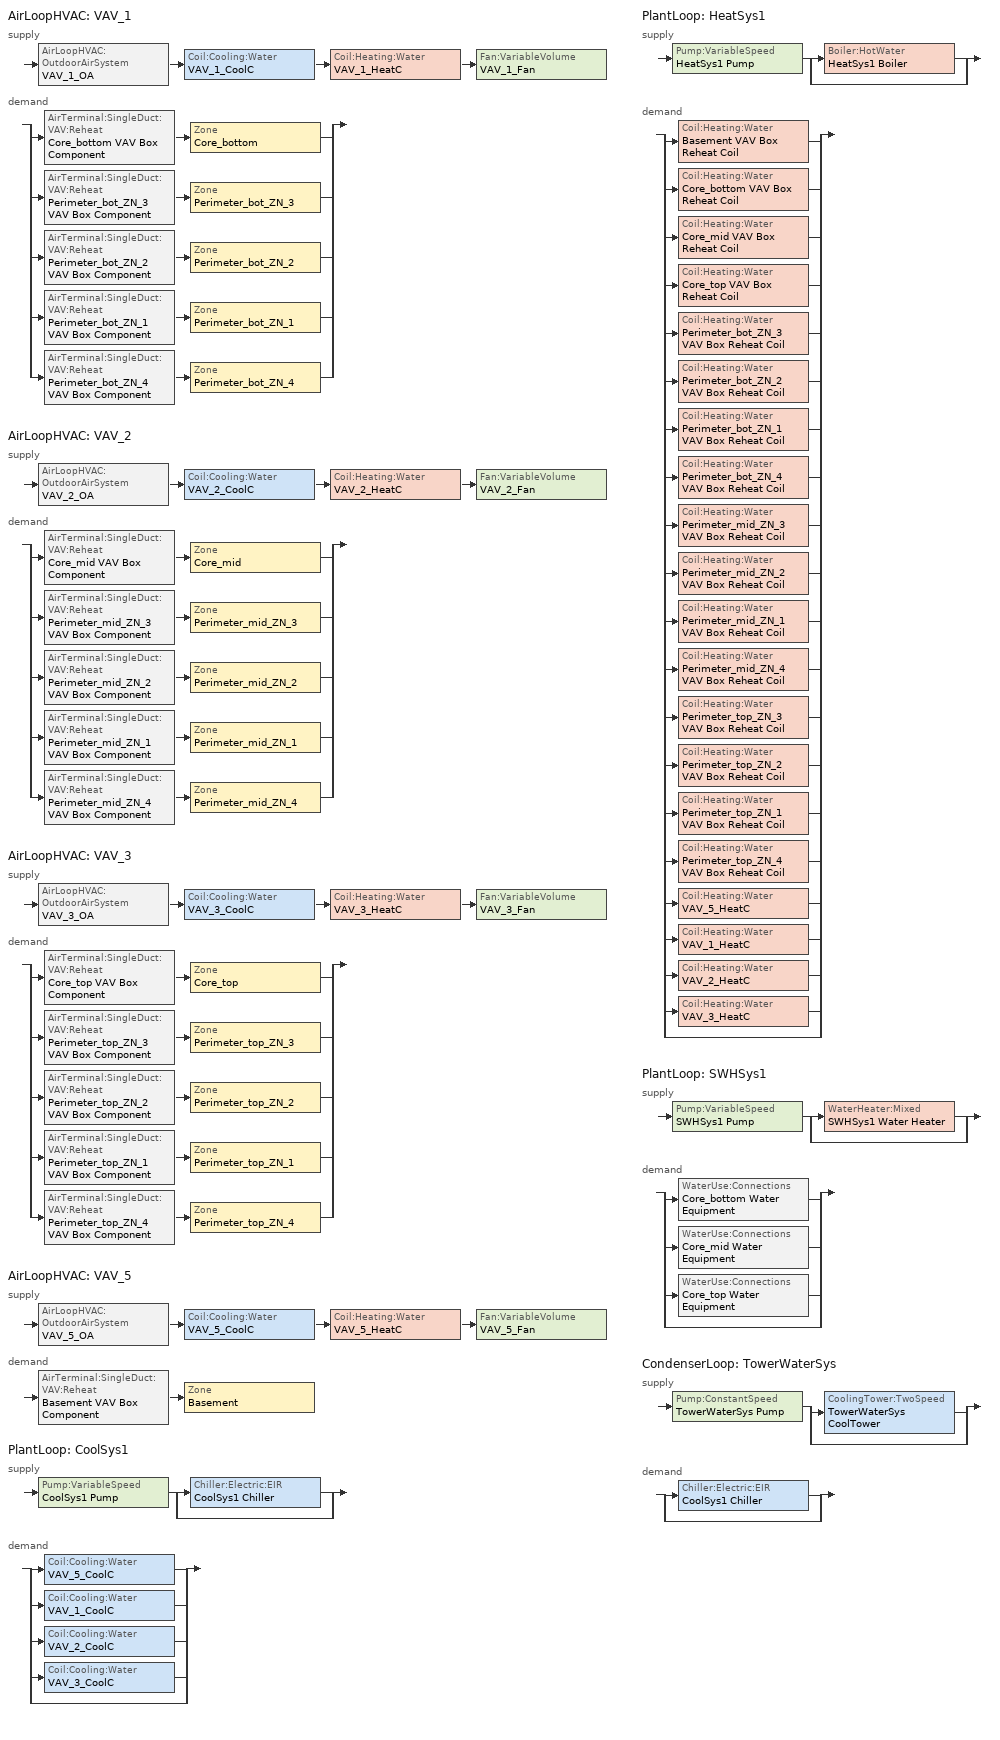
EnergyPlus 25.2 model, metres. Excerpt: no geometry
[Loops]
AirLoopHVAC 'VAV_1'
 supply: AirLoopHVAC:OutdoorAirSystem 'VAV_1_OA' > Coil:Cooling:Water 'VAV_1_CoolC' > Coil:Heating:Water 'VAV_1_HeatC' > Fan:VariableVolume 'VAV_1_Fan'
 demand: split
  | AirTerminal:SingleDuct:VAV:Reheat 'Core_bottom VAV Box Component' > Zone 'Core_bottom'
  | AirTerminal:SingleDuct:VAV:Reheat 'Perimeter_bot_ZN_3 VAV Box Component' > Zone 'Perimeter_bot_ZN_3'
  | AirTerminal:SingleDuct:VAV:Reheat 'Perimeter_bot_ZN_2 VAV Box Component' > Zone 'Perimeter_bot_ZN_2'
  | AirTerminal:SingleDuct:VAV:Reheat 'Perimeter_bot_ZN_1 VAV Box Component' > Zone 'Perimeter_bot_ZN_1'
  | AirTerminal:SingleDuct:VAV:Reheat 'Perimeter_bot_ZN_4 VAV Box Component' > Zone 'Perimeter_bot_ZN_4'
AirLoopHVAC 'VAV_2'
 supply: AirLoopHVAC:OutdoorAirSystem 'VAV_2_OA' > Coil:Cooling:Water 'VAV_2_CoolC' > Coil:Heating:Water 'VAV_2_HeatC' > Fan:VariableVolume 'VAV_2_Fan'
 demand: split
  | AirTerminal:SingleDuct:VAV:Reheat 'Core_mid VAV Box Component' > Zone 'Core_mid'
  | AirTerminal:SingleDuct:VAV:Reheat 'Perimeter_mid_ZN_3 VAV Box Component' > Zone 'Perimeter_mid_ZN_3'
  | AirTerminal:SingleDuct:VAV:Reheat 'Perimeter_mid_ZN_2 VAV Box Component' > Zone 'Perimeter_mid_ZN_2'
  | AirTerminal:SingleDuct:VAV:Reheat 'Perimeter_mid_ZN_1 VAV Box Component' > Zone 'Perimeter_mid_ZN_1'
  | AirTerminal:SingleDuct:VAV:Reheat 'Perimeter_mid_ZN_4 VAV Box Component' > Zone 'Perimeter_mid_ZN_4'
AirLoopHVAC 'VAV_3'
 supply: AirLoopHVAC:OutdoorAirSystem 'VAV_3_OA' > Coil:Cooling:Water 'VAV_3_CoolC' > Coil:Heating:Water 'VAV_3_HeatC' > Fan:VariableVolume 'VAV_3_Fan'
 demand: split
  | AirTerminal:SingleDuct:VAV:Reheat 'Core_top VAV Box Component' > Zone 'Core_top'
  | AirTerminal:SingleDuct:VAV:Reheat 'Perimeter_top_ZN_3 VAV Box Component' > Zone 'Perimeter_top_ZN_3'
  | AirTerminal:SingleDuct:VAV:Reheat 'Perimeter_top_ZN_2 VAV Box Component' > Zone 'Perimeter_top_ZN_2'
  | AirTerminal:SingleDuct:VAV:Reheat 'Perimeter_top_ZN_1 VAV Box Component' > Zone 'Perimeter_top_ZN_1'
  | AirTerminal:SingleDuct:VAV:Reheat 'Perimeter_top_ZN_4 VAV Box Component' > Zone 'Perimeter_top_ZN_4'
AirLoopHVAC 'VAV_5'
 supply: AirLoopHVAC:OutdoorAirSystem 'VAV_5_OA' > Coil:Cooling:Water 'VAV_5_CoolC' > Coil:Heating:Water 'VAV_5_HeatC' > Fan:VariableVolume 'VAV_5_Fan'
 demand: AirTerminal:SingleDuct:VAV:Reheat 'Basement VAV Box Component' > Zone 'Basement'
PlantLoop 'CoolSys1'
 supply: Pump:VariableSpeed 'CoolSys1 Pump' > split
  | Chiller:Electric:EIR 'CoolSys1 Chiller'
  | bypass
 demand: split
  | Coil:Cooling:Water 'VAV_5_CoolC'
  | Coil:Cooling:Water 'VAV_1_CoolC'
  | Coil:Cooling:Water 'VAV_2_CoolC'
  | Coil:Cooling:Water 'VAV_3_CoolC'
  | bypass
PlantLoop 'HeatSys1'
 supply: Pump:VariableSpeed 'HeatSys1 Pump' > split
  | Boiler:HotWater 'HeatSys1 Boiler'
  | bypass
 demand: split
  | Coil:Heating:Water 'Basement VAV Box Reheat Coil'
  | Coil:Heating:Water 'Core_bottom VAV Box Reheat Coil'
  | Coil:Heating:Water 'Core_mid VAV Box Reheat Coil'
  | Coil:Heating:Water 'Core_top VAV Box Reheat Coil'
  | Coil:Heating:Water 'Perimeter_bot_ZN_3 VAV Box Reheat Coil'
  | Coil:Heating:Water 'Perimeter_bot_ZN_2 VAV Box Reheat Coil'
  | Coil:Heating:Water 'Perimeter_bot_ZN_1 VAV Box Reheat Coil'
  | Coil:Heating:Water 'Perimeter_bot_ZN_4 VAV Box Reheat Coil'
  | Coil:Heating:Water 'Perimeter_mid_ZN_3 VAV Box Reheat Coil'
  | Coil:Heating:Water 'Perimeter_mid_ZN_2 VAV Box Reheat Coil'
  | Coil:Heating:Water 'Perimeter_mid_ZN_1 VAV Box Reheat Coil'
  | Coil:Heating:Water 'Perimeter_mid_ZN_4 VAV Box Reheat Coil'
  | Coil:Heating:Water 'Perimeter_top_ZN_3 VAV Box Reheat Coil'
  | Coil:Heating:Water 'Perimeter_top_ZN_2 VAV Box Reheat Coil'
  | Coil:Heating:Water 'Perimeter_top_ZN_1 VAV Box Reheat Coil'
  | Coil:Heating:Water 'Perimeter_top_ZN_4 VAV Box Reheat Coil'
  | Coil:Heating:Water 'VAV_5_HeatC'
  | Coil:Heating:Water 'VAV_1_HeatC'
  | Coil:Heating:Water 'VAV_2_HeatC'
  | Coil:Heating:Water 'VAV_3_HeatC'
  | bypass
PlantLoop 'SWHSys1'
 supply: Pump:VariableSpeed 'SWHSys1 Pump' > split
  | WaterHeater:Mixed 'SWHSys1 Water Heater'
  | bypass
 demand: split
  | WaterUse:Connections 'Core_bottom Water Equipment'
  | WaterUse:Connections 'Core_mid Water Equipment'
  | WaterUse:Connections 'Core_top Water Equipment'
  | bypass
CondenserLoop 'TowerWaterSys'
 supply: Pump:ConstantSpeed 'TowerWaterSys Pump' > split
  | CoolingTower:TwoSpeed 'TowerWaterSys CoolTower'
  | bypass
 demand: split
  | Chiller:Electric:EIR 'CoolSys1 Chiller'
  | bypass
[AirLoopHVAC] Design supply air flow rate=Autosize
VAV_1; VAV_2; VAV_3; VAV_5
[AirTerminal:SingleDuct:VAV:Reheat] Availability schedule=ALWAYS_ON; Constant minimum air flow fraction=0.3; Convergence tolerance=0.001; Damper heating action=Normal; Maximum air flow rate=Autosize; Maximum flow fraction during reheat=Autosize; Maximum flow per zone floor area during reheat=Autosize; Maximum hot water or steam flow rate=Autosize; Minimum hot water or steam flow rate=0; Zone minimum air flow input method=Constant
Name | Reheat coil
Basement VAV Box Component | Basement VAV Box Reheat Coil
Core_bottom VAV Box Component | Core_bottom VAV Box Reheat Coil
Core_mid VAV Box Component | Core_mid VAV Box Reheat Coil
Core_top VAV Box Component | Core_top VAV Box Reheat Coil
Perimeter_bot_ZN_1 VAV Box Component | Perimeter_bot_ZN_1 VAV Box Reheat Coil
Perimeter_bot_ZN_2 VAV Box Component | Perimeter_bot_ZN_2 VAV Box Reheat Coil
Perimeter_bot_ZN_3 VAV Box Component | Perimeter_bot_ZN_3 VAV Box Reheat Coil
Perimeter_bot_ZN_4 VAV Box Component | Perimeter_bot_ZN_4 VAV Box Reheat Coil
Perimeter_mid_ZN_1 VAV Box Component | Perimeter_mid_ZN_1 VAV Box Reheat Coil
Perimeter_mid_ZN_2 VAV Box Component | Perimeter_mid_ZN_2 VAV Box Reheat Coil
Perimeter_mid_ZN_3 VAV Box Component | Perimeter_mid_ZN_3 VAV Box Reheat Coil
Perimeter_mid_ZN_4 VAV Box Component | Perimeter_mid_ZN_4 VAV Box Reheat Coil
Perimeter_top_ZN_1 VAV Box Component | Perimeter_top_ZN_1 VAV Box Reheat Coil
Perimeter_top_ZN_2 VAV Box Component | Perimeter_top_ZN_2 VAV Box Reheat Coil
Perimeter_top_ZN_3 VAV Box Component | Perimeter_top_ZN_3 VAV Box Reheat Coil
Perimeter_top_ZN_4 VAV Box Component | Perimeter_top_ZN_4 VAV Box Reheat Coil
[Boiler:HotWater]
HeatSys1 Boiler: Boiler flow mode=LeavingSetpointModulated; Design water flow rate=Autosize; Efficiency curve temperature evaluation variable=LeavingBoiler; Fuel type=NaturalGas; Maximum part load ratio=1.2; Minimum part load ratio=0; Nominal capacity=Autosize; Nominal thermal efficiency=0.786; On cycle parasitic electric load=0; Optimum part load ratio=1; Sizing factor=1; Water outlet upper temperature limit=95
[Chiller:Electric:EIR]
CoolSys1 Chiller: Chiller flow mode=LeavingSetpointModulated; Condenser fan power ratio=0; Condenser type=WaterCooled; Cooling capacity function of temperature curve=TraneChillerClgCapFuncTemp; Design heat recovery water flow rate=0; Electric input to cooling output ratio function of part load ratio curve=TraneChillerEIRFuncPLR; Electric input to cooling output ratio function of temperature curve=TraneChillerEIRFuncTemp; Leaving chilled water lower temperature limit=2; Maximum part load ratio=1; Minimum part load ratio=0.15; Minimum unloading ratio=0.15; Optimum part load ratio=0.8; Reference capacity=Autosize; Reference chilled water flow rate=Autosize; Reference condenser fluid flow rate=Autosize; Reference cop=5.5; Reference entering condenser fluid temperature=29.4; Reference leaving chilled water temperature=6.67; Sizing factor=1
[Coil:Cooling:Water] Availability schedule=ALWAYS_ON; Design air flow rate=Autosize; Design inlet air humidity ratio=Autosize; Design inlet air temperature=Autosize; Design inlet water temperature=Autosize; Design outlet air humidity ratio=Autosize; Design outlet air temperature=Autosize; Design water flow rate=Autosize; Heat exchanger configuration=CrossFlow; Type of analysis=SimpleAnalysis
VAV_1_CoolC; VAV_2_CoolC; VAV_3_CoolC; VAV_5_CoolC
[Coil:Heating:Water] Availability schedule=ALWAYS_ON; Maximum water flow rate=Autosize; Performance input method=UFactorTimesAreaAndDesignWaterFlowRate; Rated capacity=Autosize; Rated inlet air temperature=16.6; Rated inlet water temperature=82.2; Rated outlet air temperature=32.2; Rated outlet water temperature=71.1; U factor times area value=Autosize
Basement VAV Box Reheat Coil; Core_bottom VAV Box Reheat Coil; Core_mid VAV Box Reheat Coil; Core_top VAV Box Reheat Coil; Perimeter_bot_ZN_1 VAV Box Reheat Coil; Perimeter_bot_ZN_2 VAV Box Reheat Coil; Perimeter_bot_ZN_3 VAV Box Reheat Coil; Perimeter_bot_ZN_4 VAV Box Reheat Coil; Perimeter_mid_ZN_1 VAV Box Reheat Coil; Perimeter_mid_ZN_2 VAV Box Reheat Coil; Perimeter_mid_ZN_3 VAV Box Reheat Coil; Perimeter_mid_ZN_4 VAV Box Reheat Coil; Perimeter_top_ZN_1 VAV Box Reheat Coil; Perimeter_top_ZN_2 VAV Box Reheat Coil; Perimeter_top_ZN_3 VAV Box Reheat Coil; Perimeter_top_ZN_4 VAV Box Reheat Coil; VAV_1_HeatC; VAV_2_HeatC; VAV_3_HeatC; VAV_5_HeatC
[ComponentCost:LineItem]
Name | Cost per each | Item | Line item type | Quantity | Cost per unit of output capacity
ElectricEquipment:Basement:PlugMisc | 1 | Basement | General | 17.2454
ElectricEquipment:Core_bottom:PlugMisc | 1 | Core_bottom | General | 20.4358
ElectricEquipment:Core_mid:PlugMisc | 1 | Core_mid | General | 204.3585
ElectricEquipment:Core_top:Elevators | 1 | Core_top | General | 240.7403
ElectricEquipment:Perimeter_bot_ZN_1:PlugMisc | 1 | Perimeter_bot_ZN_1 | General | 2.5293
ElectricEquipment:Perimeter_bot_ZN_2:PlugMisc | 1 | Perimeter_bot_ZN_2 | General | 1.6299
ElectricEquipment:Perimeter_bot_ZN_3:PlugMisc | 1 | Perimeter_bot_ZN_3 | General | 2.5292
ElectricEquipment:Perimeter_bot_ZN_4:PlugMisc | 1 | Perimeter_bot_ZN_4 | General | 1.6299
ElectricEquipment:Perimeter_mid_ZN_1:PlugMisc | 1 | Perimeter_mid_ZN_1 | General | 25.293
ElectricEquipment:Perimeter_mid_ZN_2:PlugMisc | 1 | Perimeter_mid_ZN_2 | General | 16.2994
ElectricEquipment:Perimeter_mid_ZN_3:PlugMisc | 1 | Perimeter_mid_ZN_3 | General | 25.2924
ElectricEquipment:Perimeter_mid_ZN_4:PlugMisc | 1 | Perimeter_mid_ZN_4 | General | 16.2994
ElectricEquipment:Perimeter_top_ZN_1:PlugMisc | 1 | Perimeter_top_ZN_1 | General | 2.5293
ElectricEquipment:Perimeter_top_ZN_2:PlugMisc | 1 | Perimeter_top_ZN_2 | General | 1.6299
ElectricEquipment:Perimeter_top_ZN_3:PlugMisc | 1 | Perimeter_top_ZN_3 | General | 2.5292
ElectricEquipment:Perimeter_top_ZN_4:PlugMisc | 1 | Perimeter_top_ZN_4 | General | 1.6299
Infiltration:Core_top | 1 | Core_top | General | 0.7721
Infiltration:Perimeter_bot_ZN_1 | 1 | Perimeter_bot_ZN_1 | General | 0.0597
Infiltration:Perimeter_bot_ZN_2 | 1 | Perimeter_bot_ZN_2 | General | 0.04
Infiltration:Perimeter_bot_ZN_3 | 1 | Perimeter_bot_ZN_3 | General | 0.0597
Infiltration:Perimeter_bot_ZN_4 | 1 | Perimeter_bot_ZN_4 | General | 0.04
Infiltration:Perimeter_mid_ZN_1 | 1 | Perimeter_mid_ZN_1 | General | 0.5972
Infiltration:Perimeter_mid_ZN_2 | 1 | Perimeter_mid_ZN_2 | General | 0.4003
Infiltration:Perimeter_mid_ZN_3 | 1 | Perimeter_mid_ZN_3 | General | 0.5972
Infiltration:Perimeter_mid_ZN_4 | 1 | Perimeter_mid_ZN_4 | General | 0.4003
Infiltration:Perimeter_top_ZN_1 | 1 | Perimeter_top_ZN_1 | General | 0.1553
Infiltration:Perimeter_top_ZN_2 | 1 | Perimeter_top_ZN_2 | General | 0.1016
Infiltration:Perimeter_top_ZN_3 | 1 | Perimeter_top_ZN_3 | General | 0.1553
Infiltration:Perimeter_top_ZN_4 | 1 | Perimeter_top_ZN_4 | General | 0.1016
LIGHTING EQUIP:Basement |  | Basement | Lights |  | 1
LIGHTING EQUIP:Core_bottom |  | Core_bottom | Lights |  | 1
LIGHTING EQUIP:Core_mid |  | Core_mid | Lights |  | 1
LIGHTING EQUIP:Core_top |  | Core_top | Lights |  | 1
LIGHTING EQUIP:Perimeter_bot_ZN_1 |  | Perimeter_bot_ZN_1 | Lights |  | 1
LIGHTING EQUIP:Perimeter_bot_ZN_2 |  | Perimeter_bot_ZN_2 | Lights |  | 1
LIGHTING EQUIP:Perimeter_bot_ZN_3 |  | Perimeter_bot_ZN_3 | Lights |  | 1
LIGHTING EQUIP:Perimeter_bot_ZN_4 |  | Perimeter_bot_ZN_4 | Lights |  | 1
LIGHTING EQUIP:Perimeter_mid_ZN_1 |  | Perimeter_mid_ZN_1 | Lights |  | 1
LIGHTING EQUIP:Perimeter_mid_ZN_2 |  | Perimeter_mid_ZN_2 | Lights |  | 1
LIGHTING EQUIP:Perimeter_mid_ZN_3 |  | Perimeter_mid_ZN_3 | Lights |  | 1
LIGHTING EQUIP:Perimeter_mid_ZN_4 |  | Perimeter_mid_ZN_4 | Lights |  | 1
LIGHTING EQUIP:Perimeter_top_ZN_1 |  | Perimeter_top_ZN_1 | Lights |  | 1
LIGHTING EQUIP:Perimeter_top_ZN_2 |  | Perimeter_top_ZN_2 | Lights |  | 1
LIGHTING EQUIP:Perimeter_top_ZN_3 |  | Perimeter_top_ZN_3 | Lights |  | 1
LIGHTING EQUIP:Perimeter_top_ZN_4 |  | Perimeter_top_ZN_4 | Lights |  | 1
People:Basement | 1 | Basement | General | 95.8476
People:Core_bottom | 1 | Core_bottom | General | 136.239
People:Core_mid | 1 | Core_mid | General | 1362.39
People:Core_top | 1 | Core_top | General | 136.239
People:Perimeter_bot_ZN_1 | 1 | Perimeter_bot_ZN_1 | General | 16.862
People:Perimeter_bot_ZN_2 | 1 | Perimeter_bot_ZN_2 | General | 10.8663
People:Perimeter_bot_ZN_3 | 1 | Perimeter_bot_ZN_3 | General | 16.8616
People:Perimeter_bot_ZN_4 | 1 | Perimeter_bot_ZN_4 | General | 10.8663
People:Perimeter_mid_ZN_1 | 1 | Perimeter_mid_ZN_1 | General | 168.6198
People:Perimeter_mid_ZN_2 | 1 | Perimeter_mid_ZN_2 | General | 108.6626
People:Perimeter_mid_ZN_3 | 1 | Perimeter_mid_ZN_3 | General | 168.6161
People:Perimeter_mid_ZN_4 | 1 | Perimeter_mid_ZN_4 | General | 108.6626
People:Perimeter_top_ZN_1 | 1 | Perimeter_top_ZN_1 | General | 16.862
People:Perimeter_top_ZN_2 | 1 | Perimeter_top_ZN_2 | General | 10.8663
People:Perimeter_top_ZN_3 | 1 | Perimeter_top_ZN_3 | General | 16.8616
People:Perimeter_top_ZN_4 | 1 | Perimeter_top_ZN_4 | General | 10.8663
[CondenserEquipmentList]
TowerWaterSys Equipment List: TowerWaterSys CoolTower, CoolingTower:TwoSpeed
[CondenserEquipmentOperationSchemes]
TowerWaterSys Loop Operation Scheme List: Control scheme 1=TowerWaterSys Operation Scheme; Control scheme 1 schedule=PlantOnSched
[CondenserLoop]
TowerWaterSys: Condenser equipment operation scheme=TowerWaterSys Loop Operation Scheme List; Condenser loop volume=Autocalculate; Fluid type=Water; Load distribution scheme=SequentialLoad; Maximum loop flow rate=Autosize; Maximum loop temperature=80; Minimum loop flow rate=0; Minimum loop temperature=5
[Controller:OutdoorAir] Economizer control action type=ModulateFlow; Economizer control type=DifferentialDryBulb; Economizer maximum limit dry bulb temperature=28; Economizer maximum limit enthalpy=64000; Economizer minimum limit dry bulb temperature=-100; Lockout type=NoLockout; Maximum outdoor air flow rate=Autosize; Minimum limit type=FixedMinimum; Minimum outdoor air flow rate=Autosize; Minimum outdoor air schedule=MinOA_MotorizedDamper_Sched
VAV_1_OA_Controller; VAV_2_OA_Controller; VAV_3_OA_Controller; VAV_5_OA_Controller
[Controller:WaterCoil] Actuator variable=Flow; Control variable=Temperature; Maximum actuated flow=Autosize; Minimum actuated flow=0
Name | Action | Controller convergence tolerance
VAV_1_CoolC_Controller; VAV_2_CoolC_Controller; VAV_3_CoolC_Controller; VAV_5_CoolC_Controller | Reverse
VAV_1_HeatC_Controller; VAV_2_HeatC_Controller; VAV_3_HeatC_Controller; VAV_5_HeatC_Controller | Normal | 0.0001
[CoolingTower:TwoSpeed]
TowerWaterSys CoolTower: Blowdown calculation mode=ConcentrationRatio; Blowdown concentration ratio=3; Cell control=MinimalCell; Design water flow rate=Autosize; Drift loss percent=0.008; Evaporation loss mode=SaturatedExit; Free convection regime air flow rate=Autocalculate; Free convection regime u factor times area value=Autocalculate; High fan speed air flow rate=Autosize; High fan speed fan power=Autosize; High fan speed u factor times area value=Autosize; Low fan speed air flow rate=Autocalculate; Low fan speed fan power=Autocalculate; Low fan speed u factor times area value=Autocalculate; Number of cells=4; Performance input method=UFactorTimesAreaAndDesignWaterFlowRate; Sizing factor=1
[DesignSpecification:OutdoorAir] Outdoor air flow per person=0; Outdoor air flow per zone floor area=0; Outdoor air method=Flow/Zone
Name | Outdoor air flow per zone
SZ DSOA Basement | 0.958476
SZ DSOA Core_bottom; SZ DSOA Core_mid; SZ DSOA Core_top | 1.36239
SZ DSOA Perimeter_bot_ZN_1; SZ DSOA Perimeter_mid_ZN_1; SZ DSOA Perimeter_top_ZN_1 | 0.16862
SZ DSOA Perimeter_bot_ZN_2; SZ DSOA Perimeter_bot_ZN_4; SZ DSOA Perimeter_mid_ZN_2; SZ DSOA Perimeter_mid_ZN_4; SZ DSOA Perimeter_top_ZN_2; SZ DSOA Perimeter_top_ZN_4 | 0.108663
SZ DSOA Perimeter_bot_ZN_3; SZ DSOA Perimeter_mid_ZN_3; SZ DSOA Perimeter_top_ZN_3 | 0.168616
[Fan:VariableVolume] Availability schedule=HVACOperationSchd; End use subcategory=Fan Energy; Fan power coefficient 1=0.0407599; Fan power coefficient 2=0.088045; Fan power coefficient 3=-0.0729261; Fan power coefficient 4=0.94374; Fan power coefficient 5=0; Fan power minimum air flow rate=0; Fan power minimum flow rate input method=FixedFlowRate; Maximum flow rate=Autosize; Motor in airstream fraction=1
Name | Fan total efficiency | Motor efficiency | Pressure rise
VAV_1_Fan | 0.61165 | 0.941 | 1388.304
VAV_2_Fan | 0.6175 | 0.95 | 1388.304
VAV_3_Fan | 0.61425 | 0.945 | 1572.416
VAV_5_Fan | 0.6006 | 0.924 | 1388.304
[PlantEquipmentList]
CoolSys1 Equipment List: CoolSys1 Chiller, Chiller:Electric:EIR
HeatSys1 Equipment List: HeatSys1 Boiler, Boiler:HotWater
SWHSys1 Equipment List: SWHSys1 Water Heater, WaterHeater:Mixed
[PlantEquipmentOperation:CoolingLoad] Load range 1 lower limit=0
Name | Load range 1 upper limit | Range 1 equipment list
CoolSys1 Operation Scheme | 1e+14 | CoolSys1 Equipment List
TowerWaterSys Operation Scheme | 1e+12 | TowerWaterSys Equipment List
[PlantEquipmentOperation:HeatingLoad] Load range 1 lower limit=0; Load range 1 upper limit=1e+15
Name | Range 1 equipment list
HeatSys1 Operation Scheme | HeatSys1 Equipment List
SWHSys1 Operation Scheme | SWHSys1 Equipment List
[PlantEquipmentOperationSchemes] Control scheme 1 schedule=PlantOnSched
Name | Control scheme 1
CoolSys1 Loop Operation Scheme List | CoolSys1 Operation Scheme
HeatSys1 Loop Operation Scheme List | HeatSys1 Operation Scheme
SWHSys1 Loop Operation Scheme List | SWHSys1 Operation Scheme
[PlantLoop] Fluid type=Water; Load distribution scheme=Optimal; Maximum loop flow rate=Autosize; Minimum loop flow rate=0; Plant loop volume=Autocalculate
Name | Maximum loop temperature | Minimum loop temperature | Plant equipment operation scheme
CoolSys1 | 98 | 1 | CoolSys1 Loop Operation Scheme List
HeatSys1 | 100 | 10 | HeatSys1 Loop Operation Scheme List
SWHSys1 | 60 | 10 | SWHSys1 Loop Operation Scheme List
[Pump:ConstantSpeed]
TowerWaterSys Pump: Design flow rate=Autosize; Design power consumption=Autosize; Design pump head=179352; Fraction of motor inefficiencies to fluid stream=0; Motor efficiency=0.87; Pump control type=Intermittent
[Pump:VariableSpeed] Design maximum flow rate=Autosize; Design minimum flow rate=0; Design power consumption=Autosize; Design pump head=179352; Fraction of motor inefficiencies to fluid stream=0; Pump control type=Intermittent; Coefficient 1 of the part load performance curve=0; Coefficient 2 of the part load performance curve=1; Coefficient 3 of the part load performance curve=0; Coefficient 4 of the part load performance curve=0
Name | Motor efficiency
CoolSys1 Pump | 0.9
HeatSys1 Pump | 0.875
SWHSys1 Pump | 0.85
[SetpointManager:FollowOutdoorAirTemperature]
MyCondenserControl: Control variable=Temperature; Maximum setpoint temperature=80; Minimum setpoint temperature=5; Offset temperature difference=0; Reference temperature type=OutdoorAirWetBulb; Setpoint node or nodelist=TowerWaterSys Supply Outlet Node
[SetpointManager:MixedAir] Control variable=Temperature
Name | Setpoint node or nodelist
VAV_1_CoolC SAT Manager | VAV_1_CoolC-VAV_1_HeatCNode
VAV_1_HeatC SAT Manager | VAV_1_HeatC-VAV_1_FanNode
VAV_1_OAMixed Air Temp Manager | VAV_1_OA-VAV_1_CoolCNode
VAV_2_CoolC SAT Manager | VAV_2_CoolC-VAV_2_HeatCNode
VAV_2_HeatC SAT Manager | VAV_2_HeatC-VAV_2_FanNode
VAV_2_OAMixed Air Temp Manager | VAV_2_OA-VAV_2_CoolCNode
VAV_3_CoolC SAT Manager | VAV_3_CoolC-VAV_3_HeatCNode
VAV_3_HeatC SAT Manager | VAV_3_HeatC-VAV_3_FanNode
VAV_3_OAMixed Air Temp Manager | VAV_3_OA-VAV_3_CoolCNode
VAV_5_CoolC SAT Manager | VAV_5_CoolC-VAV_5_HeatCNode
VAV_5_HeatC SAT Manager | VAV_5_HeatC-VAV_5_FanNode
VAV_5_OAMixed Air Temp Manager | VAV_5_OA-VAV_5_CoolCNode
[SetpointManager:Scheduled] Control variable=Temperature
Name | Schedule | Setpoint node or nodelist
CoolSys1 Chiller Setpoint Manager | CW-Loop-Temp-Schedule | CoolSys1 Supply Equipment Outlet Node
CoolSys1 Loop Setpoint Manager | CW-Loop-Temp-Schedule | CoolSys1 Supply Outlet Node
HeatSys1 Boiler Setpoint Manager | HW-Loop-Temp-Schedule | HeatSys1 Supply Equipment Outlet Node
HeatSys1 Loop Setpoint Manager | HW-Loop-Temp-Schedule | HeatSys1 Supply Outlet Node
SWHSys1 Loop Setpoint Manager | SWHSys1-Loop-Temp-Schedule | SWHSys1 Supply Outlet Node
VAV_1 SAT setpoint | Seasonal-Reset-Supply-Air-Temp-Sch | VAV_1 Supply Equipment Outlet Node
VAV_2 SAT setpoint | Seasonal-Reset-Supply-Air-Temp-Sch | VAV_2 Supply Equipment Outlet Node
VAV_3 SAT setpoint | Seasonal-Reset-Supply-Air-Temp-Sch | VAV_3 Supply Equipment Outlet Node
VAV_5 SAT setpoint | Seasonal-Reset-Supply-Air-Temp-Sch | VAV_5 Supply Equipment Outlet Node
[Sizing:Plant]
Name | Design loop exit temperature | Loop design temperature difference | Loop type
SWHSys1 | 60 | 5 | Heating
HeatSys1 | 82.2 | 11.1 | Heating
CoolSys1 | 6.67 | 6.67 | Cooling
TowerWaterSys | 29.4 | 5.6 | Condenser
[Sizing:System] 100 outdoor air in cooling=No; 100 outdoor air in heating=No; Central cooling capacity control method=VAV; Central cooling design supply air humidity ratio=0.0085; Central cooling design supply air temperature=12.8; Central heating design supply air humidity ratio=0.008; Central heating design supply air temperature=16.7; Central heating maximum system air flow ratio=0.3; Cooling design capacity=Autosize; Cooling design capacity method=CoolingDesignCapacity; Cooling supply air flow rate=0; Cooling supply air flow rate method=DesignDay; Design outdoor air flow rate=Autosize; Heating design capacity=Autosize; Heating design capacity method=HeatingDesignCapacity; Heating supply air flow rate=0; Heating supply air flow rate method=DesignDay; Precool design humidity ratio=0.008; Precool design temperature=12.8; Preheat design humidity ratio=0.008; Preheat design temperature=7; Type of load to size on=Sensible; Type of zone sum to use=NonCoincident; Zone maximum outdoor air fraction=1
VAV_5; VAV_1; VAV_2; VAV_3
[Sizing:Zone] Account for dedicated outdoor air system=No; Cooling design air flow method=DesignDayWithLimit; Cooling minimum air flow=0; Cooling minimum air flow fraction=0; Dedicated outdoor air high setpoint temperature for design=Autosize; Dedicated outdoor air low setpoint temperature for design=Autosize; Dedicated outdoor air system control strategy=NeutralSupplyAir; Heating design air flow method=DesignDay; Heating design air flow rate=0; Zone cooling design supply air humidity ratio=0.0085; Zone cooling design supply air temperature=14; Zone cooling design supply air temperature input method=SupplyAirTemperature; Zone heating design supply air humidity ratio=0.008; Zone heating design supply air temperature=40; Zone heating design supply air temperature input method=SupplyAirTemperature
Name | Design specification outdoor air object
Basement | SZ DSOA Basement
Core_bottom | SZ DSOA Core_bottom
Core_mid | SZ DSOA Core_mid
Core_top | SZ DSOA Core_top
Perimeter_bot_ZN_3 | SZ DSOA Perimeter_bot_ZN_3
Perimeter_bot_ZN_2 | SZ DSOA Perimeter_bot_ZN_2
Perimeter_bot_ZN_1 | SZ DSOA Perimeter_bot_ZN_1
Perimeter_bot_ZN_4 | SZ DSOA Perimeter_bot_ZN_4
Perimeter_mid_ZN_3 | SZ DSOA Perimeter_mid_ZN_3
Perimeter_mid_ZN_2 | SZ DSOA Perimeter_mid_ZN_2
Perimeter_mid_ZN_1 | SZ DSOA Perimeter_mid_ZN_1
Perimeter_mid_ZN_4 | SZ DSOA Perimeter_mid_ZN_4
Perimeter_top_ZN_3 | SZ DSOA Perimeter_top_ZN_3
Perimeter_top_ZN_2 | SZ DSOA Perimeter_top_ZN_2
Perimeter_top_ZN_1 | SZ DSOA Perimeter_top_ZN_1
Perimeter_top_ZN_4 | SZ DSOA Perimeter_top_ZN_4
[ThermostatSetpoint:DualSetpoint] Cooling setpoint temperature schedule=CLGSETP_SCH; Heating setpoint temperature schedule=HTGSETP_SCH
Basement DualSPSched; Core_bottom DualSPSched; Core_mid DualSPSched; Core_top DualSPSched; Perimeter_bot_ZN_1 DualSPSched; Perimeter_bot_ZN_2 DualSPSched; Perimeter_bot_ZN_3 DualSPSched; Perimeter_bot_ZN_4 DualSPSched; Perimeter_mid_ZN_1 DualSPSched; Perimeter_mid_ZN_2 DualSPSched; Perimeter_mid_ZN_3 DualSPSched; Perimeter_mid_ZN_4 DualSPSched; Perimeter_top_ZN_1 DualSPSched; Perimeter_top_ZN_2 DualSPSched; Perimeter_top_ZN_3 DualSPSched; Perimeter_top_ZN_4 DualSPSched
[WaterHeater:Mixed]
SWHSys1 Water Heater: Ambient temperature indicator=Schedule; Ambient temperature schedule=SWHSys1 Water Heater Ambient Temperature Schedule Name; Deadband temperature difference=2; Heater control type=Cycle; Heater fuel type=NaturalGas; Heater maximum capacity=845000; Heater thermal efficiency=0.8; Indirect water heating recovery time=1.5; Maximum temperature limit=82.2222; Off cycle loss coefficient to ambient temperature=6; Off cycle parasitic fuel consumption rate=20; Off cycle parasitic fuel type=NaturalGas; Off cycle parasitic heat fraction to tank=0.8; On cycle loss coefficient to ambient temperature=6; On cycle parasitic fuel type=NaturalGas; Setpoint temperature schedule=SWHSys1 Water Heater Setpoint Temperature Schedule Name; Source side design flow rate=Autosize; Source side effectiveness=1; Tank volume=0.7571; Use side design flow rate=Autosize; Use side effectiveness=1
[WaterUse:Connections]
Name | Water use equipment name 1
Core_bottom Water Equipment | Core_bottom Water Equipment
Core_mid Water Equipment | Core_mid Water Equipment
Core_top Water Equipment | Core_top Water Equipment
[WaterUse:Equipment] Flow rate fraction schedule=BLDG_SWH_SCH; Peak flow rate=2.23972e-05
Name | Zone | Hot water supply temperature schedule | Latent fraction schedule | Sensible fraction schedule | Target temperature schedule
Core_bottom Water Equipment | Core_bottom | Core_bottom Water Equipment Hot Supply Temp Sched | Core_bottom Water Equipment Latent fract sched | Core_bottom Water Equipment Sensible fract sched | Core_bottom Water Equipment Temp Sched
Core_mid Water Equipment | Core_mid | Core_mid Water Equipment Hot Supply Temp Sched | Core_mid Water Equipment Latent fract sched | Core_mid Water Equipment Sensible fract sched | Core_mid Water Equipment Temp Sched
Core_top Water Equipment | Core_top | Core_top Water Equipment Hot Supply Temp Sched | Core_top Water Equipment Latent fract sched | Core_top Water Equipment Sensible fract sched | Core_top Water Equipment Temp Sched
[ZoneControl:Thermostat] Control type schedule=Dual Zone Control Type Sched
Name | Zone or zonelist | Control 1
Basement Thermostat | Basement | Basement DualSPSched
Core_bottom Thermostat | Core_bottom | Core_bottom DualSPSched
Core_mid Thermostat | Core_mid | Core_mid DualSPSched
Core_top Thermostat | Core_top | Core_top DualSPSched
Perimeter_bot_ZN_1 Thermostat | Perimeter_bot_ZN_1 | Perimeter_bot_ZN_1 DualSPSched
Perimeter_bot_ZN_2 Thermostat | Perimeter_bot_ZN_2 | Perimeter_bot_ZN_2 DualSPSched
Perimeter_bot_ZN_3 Thermostat | Perimeter_bot_ZN_3 | Perimeter_bot_ZN_3 DualSPSched
Perimeter_bot_ZN_4 Thermostat | Perimeter_bot_ZN_4 | Perimeter_bot_ZN_4 DualSPSched
Perimeter_mid_ZN_1 Thermostat | Perimeter_mid_ZN_1 | Perimeter_mid_ZN_1 DualSPSched
Perimeter_mid_ZN_2 Thermostat | Perimeter_mid_ZN_2 | Perimeter_mid_ZN_2 DualSPSched
Perimeter_mid_ZN_3 Thermostat | Perimeter_mid_ZN_3 | Perimeter_mid_ZN_3 DualSPSched
Perimeter_mid_ZN_4 Thermostat | Perimeter_mid_ZN_4 | Perimeter_mid_ZN_4 DualSPSched
Perimeter_top_ZN_1 Thermostat | Perimeter_top_ZN_1 | Perimeter_top_ZN_1 DualSPSched
Perimeter_top_ZN_2 Thermostat | Perimeter_top_ZN_2 | Perimeter_top_ZN_2 DualSPSched
Perimeter_top_ZN_3 Thermostat | Perimeter_top_ZN_3 | Perimeter_top_ZN_3 DualSPSched
Perimeter_top_ZN_4 Thermostat | Perimeter_top_ZN_4 | Perimeter_top_ZN_4 DualSPSched
[Zone equipment]
Basement: Basement VAV Box Component
Core_bottom: Core_bottom VAV Box Component
Core_mid: Core_mid VAV Box Component
Core_top: Core_top VAV Box Component
Perimeter_bot_ZN_1: Perimeter_bot_ZN_1 VAV Box Component
Perimeter_bot_ZN_2: Perimeter_bot_ZN_2 VAV Box Component
Perimeter_bot_ZN_3: Perimeter_bot_ZN_3 VAV Box Component
Perimeter_bot_ZN_4: Perimeter_bot_ZN_4 VAV Box Component
Perimeter_mid_ZN_1: Perimeter_mid_ZN_1 VAV Box Component
Perimeter_mid_ZN_2: Perimeter_mid_ZN_2 VAV Box Component
Perimeter_mid_ZN_3: Perimeter_mid_ZN_3 VAV Box Component
Perimeter_mid_ZN_4: Perimeter_mid_ZN_4 VAV Box Component
Perimeter_top_ZN_1: Perimeter_top_ZN_1 VAV Box Component
Perimeter_top_ZN_2: Perimeter_top_ZN_2 VAV Box Component
Perimeter_top_ZN_3: Perimeter_top_ZN_3 VAV Box Component
Perimeter_top_ZN_4: Perimeter_top_ZN_4 VAV Box Component
[Curve:Biquadratic] Maximum value of x=20; Maximum value of y=50; Minimum value of x=0; Minimum value of y=0
Name | Coefficient1 constant | Coefficient2 x | Coefficient3 x 2 | Coefficient4 y | Coefficient5 y 2 | Coefficient6 x y
TraneChillerClgCapFuncTemp | 1.07 | 0.0429 | 0.000417 | -0.0081 | -4.02e-05 | -0.000386
TraneChillerEIRFuncTemp | 0.468 | -0.0138 | 0.000698 | 0.0109 | 0.000462 | -0.000682
[Curve:Quadratic]
TraneChillerEIRFuncPLR: Maximum value of x=1.2; Minimum value of x=0; Coefficient1 constant=0.141; Coefficient2 x=0.655; Coefficient3 x 2=0.203
[Schedule:Compact]
ALWAYS_ON; PlantOnSched: Through: 12/31, For: AllDays, Until: 24:00, 1
BLDG_SWH_SCH: Through: 12/31, For: Weekdays SummerDesignDay, Until: 05:00, 0.05, Until: 06:00, 0.08, Until: 07:00, 0.07, Until: 08:00, 0.19, Until: 09:00, 0.35, Until: 10:00, 0.38, Until: 11:00, 0.39, Until: 12:00, 0.47, Until: 13:00, 0.57, Until: 14:00, 0.54, Until: 15:00, 0.34, Until: 16:00, 0.33, Until: 17:00, 0.44, Until: 18:00, 0.26, Until: 19:00, 0.21, Until: 20:00, 0.15, Until: 21:00, 0.17, Until: 22:00, 0.08, Until: 24:00, 0.05, For: Saturday WinterDesignDay, Until: 05:00, 0.05, Until: 06:00, 0.08, Until: 07:00, 0.07, Until: 08:00, 0.11, Until: 09:00, 0.15, Until: 10:00, 0.21, Until: 11:00, 0.19, Until: 12:00, 0.23, Until: 13:00, 0.2, Until: 14:00, 0.19, Until: 15:00, 0.15, Until: 16:00, 0.13, Until: 17:00, 0.14, Until: 21:00, 0.07, Until: 22:00, 0.09, Until: 24:00, 0.05, For: Sunday Holidays AllOtherDays, Until: 05:00, 0.04, Until: 06:00, 0.07, Until: 11:00, 0.04, Until: 13:00, 0.06, Until: 14:00, 0.09, Until: 15:00, 0.06, Until: 21:00, 0.04, Until: 22:00, 0.07, Until: 24:00, 0.04
CLGSETP_SCH: Through: 12/31, For: Weekdays SummerDesignDay, Until: 06:00, 30, Until: 22:00, 24, Until: 24:00, 30, For: Saturday, Until: 06:00, 30, Until: 18:00, 24, Until: 24:00, 30, For WinterDesignDay, Until: 24:00, 30, For: Sunday Holidays AllOtherDays, Until: 24:00, 30
CW-Loop-Temp-Schedule: Through: 12/31, For: AllDays, Until: 24:00, 6.7
Core_bottom Water Equipment Hot Supply Temp Sched; Core_mid Water Equipment Hot Supply Temp Sched; Core_top Water Equipment Hot Supply Temp Sched: Through: 12/31, For: AllDays, Until: 24:00, 55
Core_bottom Water Equipment Latent fract sched; Core_mid Water Equipment Latent fract sched; Core_top Water Equipment Latent fract sched: Through: 12/31, For: AllDays, Until: 24:00, 0.05
Core_bottom Water Equipment Sensible fract sched; Core_mid Water Equipment Sensible fract sched; Core_top Water Equipment Sensible fract sched: Through: 12/31, For: AllDays, Until: 24:00, 0.2
Core_bottom Water Equipment Temp Sched; Core_mid Water Equipment Temp Sched; Core_top Water Equipment Temp Sched: Through: 12/31, For: AllDays, Until: 24:00, 48.8
Dual Zone Control Type Sched: Through: 12/31, For: AllDays, Until: 24:00, 4
HTGSETP_SCH: Through: 12/31, For: Weekdays, Until: 05:00, 15.6, Until: 19:00, 21, Until: 24:00, 15.6, For SummerDesignDay, Until: 24:00, 15.6, For: Saturday, Until: 06:00, 15.6, Until: 17:00, 21, Until: 24:00, 15.6, For: WinterDesignDay, Until: 24:00, 21, For: Sunday Holidays AllOtherDays, Until: 24:00, 15.6
HVACOperationSchd: Through: 12/31, For: Weekdays SummerDesignDay, Until: 06:00, 0, Until: 22:00, 1, Until: 24:00, 0, For: Saturday WinterDesignDay, Until: 06:00, 0, Until: 18:00, 1, Until: 24:00, 0, For: Sunday Holidays AllOtherDays, Until: 24:00, 0
HW-Loop-Temp-Schedule: Through: 12/31, For: AllDays, Until: 24:00, 82.2
MinOA_MotorizedDamper_Sched: Through: 12/31, For: Weekdays SummerDesignDay, Until: 07:00, 0, Until: 22:00, 1, Until: 24:00, 0, For: Saturday WinterDesignDay, Until: 07:00, 0, Until: 18:00, 1, Until: 24:00, 0, For: Sunday Holidays AllOtherDays, Until: 24:00, 0
SWHSys1 Water Heater Ambient Temperature Schedule Name: Through: 12/31, For: AllDays, Until: 24:00, 22
SWHSys1 Water Heater Setpoint Temperature Schedule Name; SWHSys1-Loop-Temp-Schedule: Through: 12/31, For: AllDays, Until: 24:00, 60
Seasonal-Reset-Supply-Air-Temp-Sch: Through: 3/31, For: AllDays, Until: 24:00, 13, Through: 9/30, For: AllDays, Until: 24:00, 13, Through: 12/31, For: AllDays, Until: 24:00, 13
